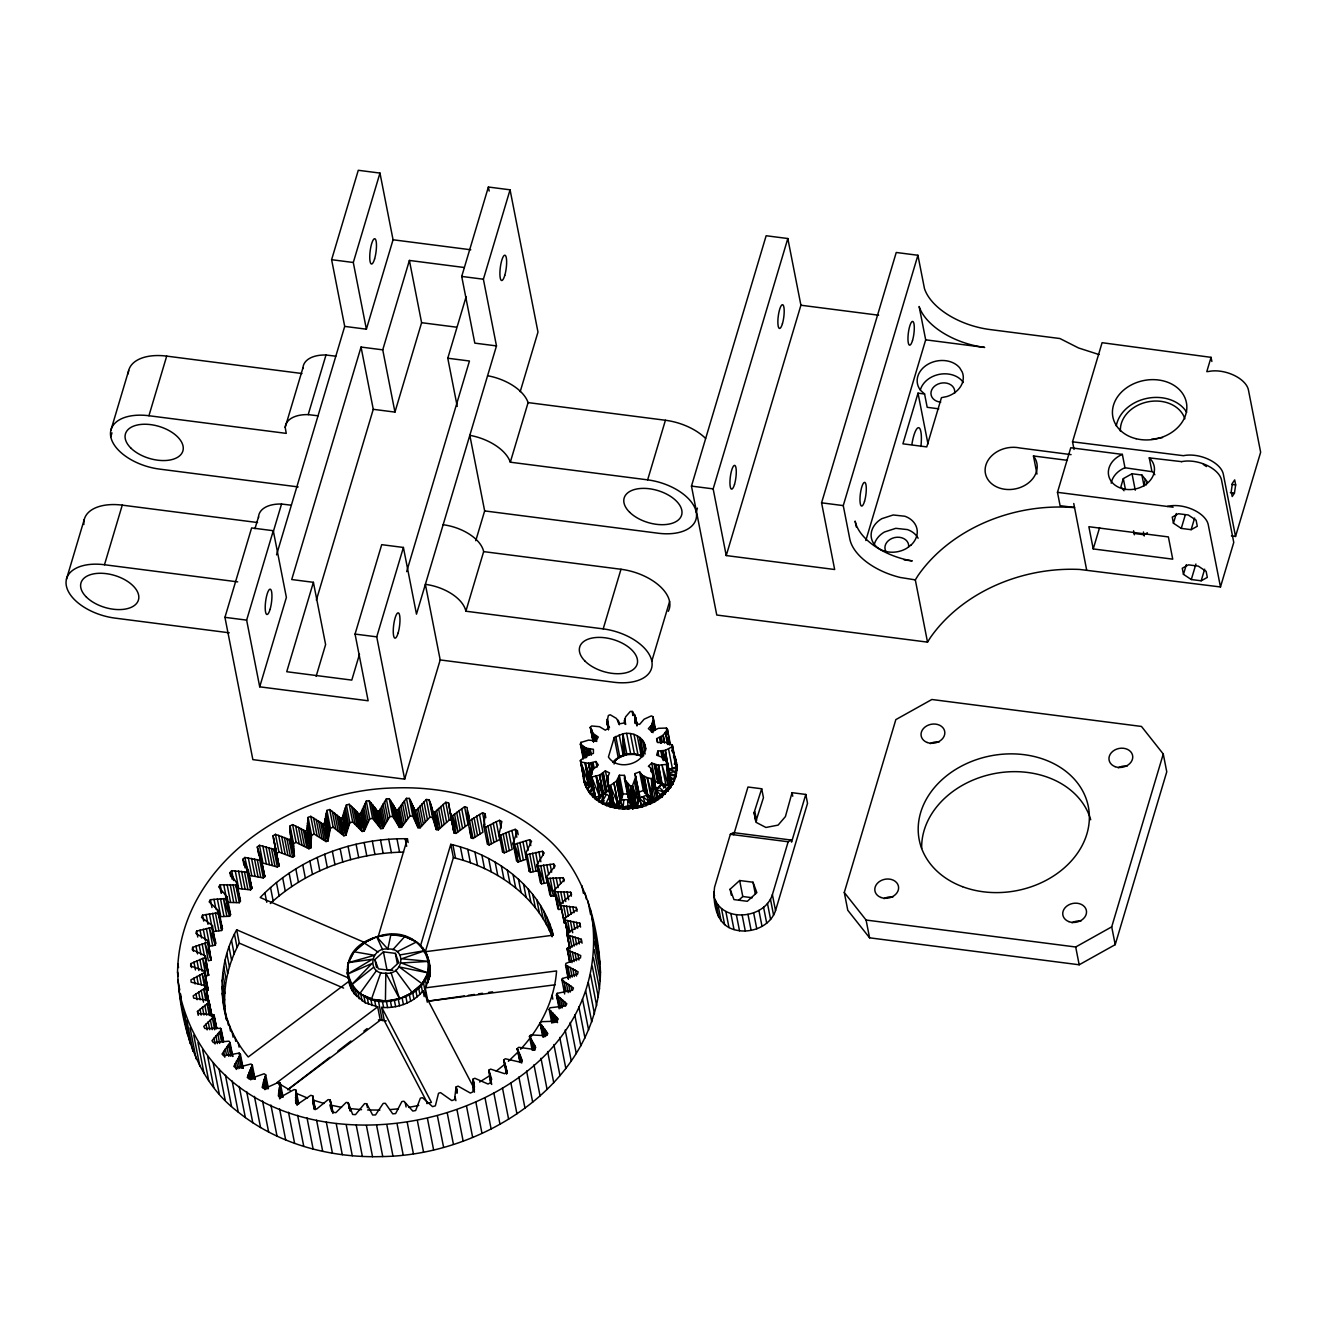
<?xml version="1.0" encoding="UTF-8"?>
<svg xmlns="http://www.w3.org/2000/svg" width="1327" height="1327" viewBox="0 0 1327 1327"><rect width="100%" height="100%" fill="white"/><g stroke="black" fill="none" stroke-linecap="round" stroke-linejoin="round"><path stroke-width="1.5" d="M277.807 861.522L276.563 853.543L278.935 852.05L292.62 857.292L294.395 856.23L293.549 843.673L296.087 842.363L308.909 848.782L310.783 847.853L307.234 827.932L308.096 817.432L310.75 816.337L314.217 834.086L326.06 841.583L328.018 840.804L324.568 823.122L326.923 810.415L329.693 809.536L333.177 827.268L343.859 835.794L345.916 835.197L342.432 817.498L346.397 804.942L349.217 804.295L352.7 822.043L362.171 831.482L364.261 831.05L360.778 813.351L366.269 801.093L369.138 800.662L372.622 818.411L380.766 828.678L382.873 828.43L379.389 810.731L386.356 798.887L389.259 798.705L392.742 816.437L399.444 827.434L401.55 827.351L398.067 809.652L406.444 798.34L409.313 798.406L412.797 816.138L418.005 827.733L420.112 827.832L416.628 810.084L426.315 799.484L429.135 799.783L431.109 805.008L436.284 829.591L438.341 829.856L434.841 812.174L445.756 802.288L448.509 802.835L450.599 815.209L452.557 815.74L464.566 806.733L467.204 807.513L467.668 820.152L469.576 820.75L482.547 812.771L485.052 813.766L483.891 826.489L487.374 844.221L489.182 844.984L499.715 839.477L496.248 821.745L499.499 820.335L501.838 821.529L499.068 834.202L502.551 851.951L504.243 852.863L512.189 849.38L508.705 831.647L515.241 829.325L517.397 830.735L518.177 834.683M608.396 729.585L607.036 721.971L608.33 715.502L610.221 714.772L616.441 718.438L619.377 723.829L624.387 722.966L625.548 716.895L630.358 711.388L632.382 711.438L635.517 717.177L634.887 723.265L639.614 724.393L644.109 719.201L651.341 715.9L653.017 716.729L654.908 730.149M274.888 846.045L279.002 865.867L273.876 849.33L259.478 845.299L262.945 863.031L277.36 867.062L279.002 865.867L273.08 835.811L275.452 834.318L289.153 839.56L294.395 856.23L290.099 831.515L290.082 825.925L292.603 824.614L305.409 831.001L310.783 847.853L311.58 835.181L308.096 817.432M385.427 1000.923L385.842 973.189C403.508 975.245 407.223 947.511 387.832 949.054C370.167 946.997 366.468 974.731 385.842 973.189L399.543 998.7C452.938 983.108 424.623 919.445 376.752 936.862C323.373 952.322 351.605 1016.051 399.543 998.7L390.984 972.376M177.553 971.978C179.709 862.135 293.897 789.515 395.313 787.906C446.486 786.198 499.499 799.833 539.79 832.361C583.017 865.005 598.278 920.722 600.484 972.492C598.328 1082.351 484.156 1154.954 382.74 1156.563C331.551 1158.272 278.537 1144.637 238.246 1112.109C194.787 1079.564 180.273 1023.598 177.553 971.978L178.316 975.876M226.834 1020.496C218.142 990.406 221.36 957.198 236.67 929.796L348.57 978.016L349.316 981.831M226.519 1019.799C221.476 993.757 226.751 966.338 239.291 943.132L236.67 929.796M178.647 988.399C222.637 1213.044 622.031 1140.706 591.991 916.857M259.478 845.299L257.289 846.974L261.336 858.934L259.81 860.228L244.831 857.458L242.841 859.299L248.431 870.744L247.071 872.154L231.678 870.678L229.936 872.652L237.002 883.483L235.808 884.976L220.182 884.794L218.673 886.9L227.083 896.952L226.071 898.528L210.429 899.689L209.168 901.879L218.972 911.102L218.159 912.744L202.533 915.182L201.555 917.455L212.502 925.715L211.889 927.407L196.595 931.123L195.898 933.428L207.941 940.661L207.543 942.369L192.647 947.329L192.249 949.668L205.254 955.788L205.071 957.513L190.756 963.634L190.657 965.973L204.491 970.916L204.524 972.625L190.939 979.857L191.138 982.179L205.702 985.878L205.901 987.57L193.195 995.847L193.676 998.103L208.77 1000.558L209.185 1002.2L197.474 1011.406L198.254 1013.596L213.713 1014.757L214.344 1016.333L203.777 1026.401L204.839 1028.491L220.498 1028.342L221.31 1029.852L211.988 1040.65L213.332 1042.624L229.007 1041.164L230.035 1042.591L222.057 1054.003L223.649 1055.844L239.208 1053.091L240.419 1054.401L233.851 1066.344L235.692 1068.019L250.952 1063.989L252.329 1065.199L247.27 1077.507L249.327 1079L264.123 1073.759L265.665 1074.82L262.149 1087.394L264.405 1088.687L278.604 1082.285L280.312 1083.164L278.355 1095.886L280.777 1096.981L294.179 1089.533L296.037 1090.213L295.689 1102.919L298.26 1103.799L310.767 1095.306L312.691 1095.87L313.985 1108.377L316.672 1109.04L328.167 1099.585L330.158 1100.033L333.044 1112.242L335.831 1112.673L346.131 1102.438L348.205 1102.654L352.65 1114.464L355.503 1114.647L364.56 1103.649L366.667 1103.699L372.638 1114.995L375.524 1114.945L383.204 1103.4L385.328 1103.268L392.742 1113.867L395.628 1113.569L401.865 1101.543L403.989 1101.244L412.78 1111.064L415.65 1110.533L420.377 1098.159L422.45 1097.678L432.536 1106.635L435.356 1105.855L438.524 1093.266L440.547 1092.619L451.81 1100.597L454.514 1099.619L456.106 1086.929L458.047 1086.116L470.372 1093.05L472.976 1091.856L472.943 1079.216L474.801 1078.254L488.054 1084.043L490.492 1082.65L488.867 1070.192L490.592 1069.098L504.642 1073.692L506.914 1072.116L503.679 1059.974L505.288 1058.747L519.968 1062.114L522.042 1060.356L517.215 1048.629L518.724 1047.318L533.885 1049.408L535.743 1047.501L529.456 1036.37L530.7 1034.894L546.21 1035.723L547.852 1033.683L540.072 1023.217L541.234 1021.69L556.859 1021.176L558.252 1019.036L549.146 1009.399L550.025 1007.757L565.684 1005.966L566.811 1003.743L556.461 995.001L557.174 993.326L572.617 990.241L573.446 987.952L561.951 980.189L562.399 978.48L577.577 974.151L578.108 971.828L565.584 965.127L565.866 963.419L580.48 957.878L580.728 955.54L567.309 949.983L567.375 948.274L581.342 941.589L581.292 939.267L567.11 934.905L566.977 933.213L580.131 925.45L579.783 923.161L564.937 920.075L564.572 918.417L576.847 909.658L576.217 907.436L560.973 905.611L560.359 904.019L571.555 894.365L570.627 892.225L555.051 891.711L554.271 890.185L564.29 879.718L563.096 877.694L547.404 878.507L546.425 877.047L555.134 865.901L553.674 863.993L538.032 866.116L536.904 864.74L544.186 853.045L542.478 851.287L527.084 854.638L525.708 853.443L531.563 841.268L529.622 839.692L514.561 844.32L513.068 843.226L517.397 830.735M622.263 805.307L614.55 808.093L614.119 805.904L605.858 803.764L598.46 799.899L589.686 791.954L584.709 783.826L583.449 778.485L586.053 787.293L590.034 793.712L595.524 799.269L602.375 803.764L610.287 806.998L623.458 809.238L641.737 807.181L654.427 802.006L661.791 797.046L672.623 784.373L676.986 766.011L673.452 752.708M583.664 779.397L586.053 787.293L586.152 786.364M587.43 784.489L584.361 782.067L580.413 760.454L586.186 755.561L593.401 753.404L593.401 749.307L586.169 748.163L580.397 744.082L580.878 742.457L588.574 740.118L595.923 740.831L598.278 737.066L592.837 733.267L590.299 727.296L591.643 725.969L599.505 726.698L605.311 730.165L609.458 727.544L607.302 723.978L608.446 729.668L607.036 721.971L608.313 727.959M609.06 786.928L610.785 797.079L609.309 796.548L605.858 803.764L606.207 805.539L610.287 804.444L611.78 805.489L610.287 806.998L611.001 795.454M584.411 781.205L583.93 779.712M610.536 805.307L623.126 807.48L635.733 806.65L634.422 806.584L629.064 799.6L624.403 775.383L619.394 775.233L616.474 781.039L610.271 785.567L608.363 785.12L607.086 778.833L609.491 772.911L605.344 770.871L599.539 775.15L591.676 776.992L590.333 775.864L592.854 769.527L598.311 764.966L595.956 761.532L588.591 763.29L580.878 762.03L580.413 760.454L584.361 782.067M479.462 814.446L482.945 832.178L473.059 838.498L471.151 837.884L469.741 827.783M655.239 729.668L653 720.395L651.54 725.205L648.356 728.623L651.69 731.442L658.457 728.324L666.469 728.042L667.431 729.419L663.152 735.191L656.633 738.675L657.844 742.556L665.341 742.241L672.291 744.994L672.291 746.637L665.341 750.352L657.844 751.099L656.633 755.146L663.152 757.684L667.448 762.859L666.502 764.385L670.483 787.807L672.706 781.719M208.604 975.245L205.254 955.788L208.604 975.245L206.017 976.158L202.533 958.409L208.604 975.245L205.071 957.513M352.932 953.333L348.387 962.639L347.475 973.968L347.624 965.874L348.271 969.208M429.202 979.525L427.891 972.857L428.837 961.611L429.965 976.29L425.254 987.869L427.858 1001.205L555.084 984.8M310.75 816.337L322.577 823.851L328.018 840.804L330.406 828.164L326.923 810.415M669.156 779.297L672.623 784.373L675.675 777.158L677.002 769.726L675.244 757.004M669.488 786.861L668.045 784.672L666.502 764.385L658.491 765.215L651.723 763.058L648.372 766.342C657.827 769.677 649.301 800.845 661.244 784.406L667.597 789.316L667.945 791.091L670.135 786.032L661.244 784.406L655.92 789.515L658.242 799.65L658.773 797.228L668.227 788.487M673.817 768.632L676.306 767.089L672.291 746.637L676.654 767.951L668.509 769.56L665.341 750.352L668.509 769.56L676.206 771.684L675.675 777.158M429.965 976.29C431.424 963.684 427.244 949.85 416.661 942.12L424.905 950.696L401.633 958.791L428.803 961.378L401.301 962.987L427.891 972.857L422.285 983.589L426.747 976.042L428.057 982.71M584.129 781.172L583.283 768.316M593.302 795.57L595.325 797.063L595.524 799.269L598.46 799.899L602.989 794.044L596.171 776.212L599.306 795.984L598.809 801.674L602.027 801.989L602.989 794.044L599.539 775.15L603.636 793.612L602.375 803.764L602.989 802.437M673.552 756.058L673.9 753.537M614.102 761.283C620.389 753.769 632.199 751.58 640.958 755.843L635.218 754.35L626.958 754.632L622.877 733.831L614.252 737.447L608.429 757.004C617.868 771.916 647.078 763.805 644.922 745.376L645.602 749.241C645.635 737.795 633.062 731.343 622.877 733.831L624.917 755.096L617.47 758.497L613.107 762.361M604.349 800.795L602.027 801.989L603.221 793.928L599.539 775.15M656.102 789.963L658.806 786.994L664.694 792.401L665.043 794.16L665.424 791.622L670.417 785.136L667.448 762.859L671.744 783.461L670.517 784.838L662.505 785.667M1234.425 493.213L1235.669 484.886L1234.691 479.893L1232.451 483.194L1231.224 491.504L1232.202 496.514L1234.425 493.213L1230.328 492.682M624.635 779.48L630.408 786.131L632.647 808.939L650.595 801.558L651.175 798.091L648.14 796.847M630.01 807.347L634.422 806.584L632.432 785.783L635.882 776.361M639.548 795.022L637.225 808.243L643.844 803.581L643.595 804.709M805.788 794.442L807.529 803.333L775.532 910.637C769.975 926.992 749.805 934.324 734.013 929.58C716.232 924.72 712.616 902.891 714.573 887.182L730.331 834.318L733.333 832.61L791.157 840.041L791.572 842.131L805.788 794.442L792.053 792.683L785.418 816.586L778.103 825.112L765.911 827.467L755.975 822.276L754.118 812.555L761.698 788.769L747.964 787.011L733.748 834.7M619.726 807.181L618.946 808.84L619.875 800.164L616.474 781.039L620.19 799.766L623.458 809.238L630.192 805.19M661.791 797.046L664.694 792.401L656.069 789.399L661.791 797.046L662.256 794.558L669.073 786.729M211.076 960.118L207.941 940.661L211.076 960.118L208.389 960.814L204.905 943.066L211.076 960.118L207.543 942.369M594.96 793.264L593.716 796.167M590.316 792.667L590.034 793.712L588.06 789.615M390.868 934.639L387.832 949.054L376.752 936.862L382.69 949.867M618.598 807.081L613.986 783.212L618.598 807.081L623.06 793.911L619.394 775.233M329.693 809.536L340.392 818.062L345.916 835.197L349.864 822.69L346.397 804.942M638.337 801.906L632.432 785.783L630.408 786.131L634.422 806.584L636.446 806.235L638.337 801.906L634.505 782.383M673.569 757.186L674.232 754.399M668.261 787.442L654.427 802.006L655.04 799.65L658.773 797.228M616.756 804.477L614.268 806.103L610.271 785.567L617.486 803.001L614.268 806.103L612.377 805.572L607.318 781.636L611.283 801.641L609.939 805.224L609.309 796.548C603.768 789.3 598.676 799.75 592.605 796.615L593.633 791.539M672.623 784.373L674.016 779.032L670.334 777.39M520.615 1049.259C540.437 1027.861 554.454 1000.276 556.577 970.933L425.254 987.869M614.053 764.02L616.126 759.127M676.239 763.008L674.249 755.295M1143.791 485.367L1145.4 479.445M639.465 794.641L634.936 773.608L639.647 771.833L642.218 775.2L647.161 777.639L654.078 800.231L650.379 804.046C655.173 797.212 665.772 792.567 670.467 785.368M609.939 805.224L610.768 797.61M66.466 579.136L84.248 519.52M110.921 430.114L128.686 370.515M298.177 486.926L159.389 469.078A44.969 25.08 16.6 0 1 110.788 436.832L111.982 432.851M229.239 632.797L114.951 618.1A44.969 25.08 16.6 0 1 66.35 585.854A44.969 25.08 16.6 0 1 104.485 564.738L122.266 505.139L257.538 522.539M110.788 436.832A44.969 25.08 16.6 0 1 148.923 415.733L166.704 356.117L301.975 373.517M669.588 601.529L651.806 661.128A44.969 25.08 16.6 0 0 603.204 628.882L465.877 611.216A37.654 21 16.6 0 0 425.37 584.344L440.199 659.934L404.652 779.148L252.86 759.625L224.943 617.337L251.616 527.93L273.296 530.717L286.383 597.415L259.71 686.822L368.143 700.772L355.055 634.074L381.712 544.667L403.408 547.454L416.479 614.152L496.48 345.916L483.393 279.217L510.066 189.811L488.386 187.024L461.713 276.431L474.801 343.129L496.48 345.916M331.617 259.694L358.273 170.287L379.97 173.074L393.057 239.772L366.385 329.179L344.705 326.392L331.617 259.694L353.297 262.497L366.385 329.179M254.966 528.693L258.533 516.767A33.125 18.478 16.6 0 1 281.556 504.028L291.359 505.222M148.923 415.733L286.25 433.382L285.189 427.36L302.971 367.745A33.125 18.478 16.6 0 1 325.994 355.006L335.814 356.2M259.71 686.822L246.64 620.124L273.296 530.717M353.297 262.497L379.97 173.074M272.665 533.836L281.556 504.028M285.189 427.36A33.125 18.478 16.6 0 1 308.212 414.621L325.994 355.006M276.547 554.885L344.705 326.392M361.044 347.06L373.269 409.313L394.948 412.1L382.74 349.847L361.044 347.06L291.724 579.534L313.404 582.321L325.613 644.574L316.125 676.355M313.404 582.321L286.732 671.727L351.788 680.104L359.484 654.261M382.74 349.847L409.396 260.44L464.284 267.507M316.373 600.053L373.269 409.313M394.948 412.1L421.604 322.693L409.396 260.44M457.234 406.41L447.78 358.224L466.159 296.618M404.652 779.148L376.735 636.86L403.408 547.454M406.659 571.622L469.459 361.01L447.78 358.224M475.763 540.719L484.654 510.912L469.824 435.322A41.419 23.106 16.6 0 1 510.314 462.194L647.642 479.86A44.969 25.08 16.6 0 1 696.244 512.122L697.438 508.141M520.201 391.697L537.982 332.082L510.066 189.811M465.877 611.216L483.658 551.617A37.654 21 16.6 0 0 443.152 524.729M510.314 462.194L528.096 402.595A41.419 23.106 16.6 0 0 487.59 375.723M377.697 938.305L407.406 838.747C353.281 837.868 298.011 858.171 260.208 897.5L364.494 942.435M420.493 945.836L450.765 844.32C496.879 855.069 541.001 887.78 553.342 935.187L424.076 951.874M425.436 951.376L453.386 857.657L450.765 844.32M603.204 628.882L620.986 569.266L483.658 551.617M647.642 479.86L665.424 420.261A44.969 25.08 16.6 0 1 705.599 438.424M1181.627 461.647A26.225 14.63 16.6 0 1 1221.553 480.158L1233.762 542.411L1220.475 586.965L1079.647 569.449A149.885 119.38 -11.1 0 0 930.426 637.524L927.523 642.135L716.762 615.031L691.467 486.097L766.143 235.742L787.823 238.528L800.911 305.227L726.234 555.565L834.666 569.515L821.579 502.817L896.239 252.478L917.919 255.265L924.471 288.606A61.357 34.22 16.6 0 0 989.975 329.544L1059.925 338.534L1078.552 347.973L1099.038 354.558M726.234 555.565L713.163 488.883L787.823 238.528M676.471 764.85L672.291 744.994L672.325 750.9M1154.838 474.734A23.239 18.512 -11.1 0 0 1152.499 471.765L1124.981 467.751L1122.36 454.398L1070.756 447.763L1057.47 492.334L1060.091 505.67L1074.538 507.528L1067.439 507.213A149.885 119.38 -11.1 0 0 918.201 575.271L915.315 579.882L900.287 577.477A56.414 31.466 16.6 0 1 849.794 538.961L843.259 505.604L917.919 255.265M754.118 812.555L755.859 821.446L763.44 797.676L761.698 788.769M865.818 540.52L925.682 339.828L919.13 306.487A61.357 34.22 16.6 0 0 984.651 347.425L925.682 339.828M924.587 393.97L918.019 393.157L902.907 443.832L926.76 446.9L941.44 397.669L947.096 396.491A23.239 18.512 -11.1 0 0 962.257 372.091L959.736 367.861A23.239 18.512 -11.1 0 0 927.905 364.295A23.239 18.512 -11.1 0 0 920.722 390.503L924.587 393.97L927.191 407.306L938.77 408.832M714.042 896.604C721.374 923.277 764.767 919.312 772.397 894.63L788.155 841.766L791.157 840.041M844.287 892.474L895.841 719.616L931.869 699.495L1141.469 726.45L1163.265 754.001L1166.765 771.8L1115.211 944.658L1079.183 964.779L869.583 937.824L847.771 910.256L844.287 892.474L866.083 920.042L869.583 937.824M1074.041 449.438L1072.531 441.808L1102.09 342.698L1211.053 357.345L1211.866 361.458M1093.232 548.93L1088.87 526.703L1168.39 536.921L1172.736 559.165L1093.232 548.93L1099.585 527.632M1146.196 484.952L1147.175 481.684L1141.9 475.033L1132.031 473.756L1123.322 478.616L1120.884 486.76L1124.052 490.758M1211.053 357.345L1206.79 371.643L1208.515 371.494A26.225 14.63 16.6 0 1 1248.442 390.005L1260.65 452.258L1235.537 536.456L1231.439 535.926M1173.433 523.203L1172.255 517.132L1178.393 513.731L1188.279 514.992L1196.108 520.201L1197.286 526.272L1191.148 529.672L1181.262 528.395L1173.433 523.203L1176.336 513.516M1181.262 528.395L1185.31 514.843M1191.148 529.672L1194.615 518.044M1183.468 574.342L1182.274 568.255L1188.428 564.854L1198.298 566.131L1206.127 571.323L1207.321 577.394L1201.184 580.795L1191.298 579.534L1183.468 574.342L1186.355 564.655M1191.298 579.534L1195.926 564.025M1201.184 580.795L1204.651 569.183M1115.211 944.658L1111.711 926.86L1163.265 754.001M502.551 851.951L503.265 849.761M646.863 803.581L646.149 805.788L642.898 796.764L639.299 797.909L635.583 779.612L641.737 807.181M668.858 787.674L669.77 785.949L655.389 781.736L651.723 763.058M212.502 925.715L215.422 945.156L209.832 946.217L206.349 928.469M676.637 767.023L676.388 762.411M380.832 972.542L371.477 999.115M670.483 787.807L672.275 782.598L670.533 781.653L667.448 762.859L671.462 783.312M592.605 796.615L592.987 795.503M637.225 808.243L638.005 806.202M366.269 801.093L369.752 818.825L364.261 831.05L358.688 813.75L349.217 804.295M595.524 799.269L596.005 798.108M676.986 766.011L676.206 771.684L667.746 772.679L675.327 775.399L670.135 775.615M622.927 755.743L622.877 733.831M632.647 808.939L633.891 806.733M614.318 805.887L620.19 799.766L627.671 799.7L632.299 807.164L628.053 809.271L628.849 807.413M667.945 791.091L670.135 786.032M598.809 801.674L599.356 800.413M212.867 931.571L221.642 930.492L222.389 928.834L218.972 911.102M623.458 809.238L624.271 807.48M614.55 808.093L615.297 806.517M606.207 805.539L606.887 804.129M587.43 785.086L585.721 785.534L588.043 782.482L585.141 762.992L590.731 782.267L587.513 788.835L587.861 790.593M591.477 791.456L589.686 791.954L593.02 785.584M665.043 794.16L667.597 789.316M287.926 1089.666L380.302 1020.198L377.681 1006.861L365.207 1002.748L354.425 993.989L353.115 987.305L359.634 993.459L351.423 984.933L372.041 963.452L347.492 974.184L372.389 959.255L348.387 962.639L354.027 951.99M386.356 798.887L389.839 816.619L382.873 828.43L377.283 810.946L369.138 800.662M426.747 976.042L423.346 982.162L427.277 1002.2M602.027 801.989L606.091 795.055M539.094 870.23L530.568 872.386L529.174 871.192L530.418 869.119M227.083 896.952L230.566 914.701L229.604 916.293L220.829 916.642L217.346 898.893M614.401 760.968L621.451 755.826M671.197 784.323L672.275 782.598L670.998 782.449M591.096 774.487L588.591 763.29L591.776 782.134L587.513 788.835L592.273 785.202M676.322 770.738L677.002 769.726M412.797 816.138L409.927 816.088L401.55 827.351L395.96 809.652L389.259 798.705M659.668 796.582L661.045 794.624M359.833 993.591L376.536 970.518M670.517 784.838L661.244 784.406L662.19 783.992L658.491 765.215L661.659 783.842L658.806 786.994M657.678 797.925L655.389 799.103L651.175 798.091L648.24 800.281M227.232 902.393L239.291 902.708L240.436 901.199L237.002 883.483M592.771 781.951L587.513 788.835L592.29 782.067L584.892 782.482L580.878 762.03L588.043 782.482M427.36 1102.919L384.316 1020.712L381.712 1007.375C396.989 1008.702 413.228 1002.88 423.064 990.871L472.777 1085.834M436.284 829.591L432.619 817.532L429.799 817.233L420.112 827.832L413.842 807.894L409.313 798.406M595.193 797.51L591.676 776.992L599.306 795.984M392.858 949.701L404.818 936.464M651.175 798.091L645.801 804.013L639.282 798.19L635.583 779.612M613.174 762.527L615.612 759.873M235.227 870.811L238.711 888.559L250.538 889.886L251.865 888.46L248.431 870.744M603.636 793.612L608.993 789.548M594.264 792.766L592.257 794.84L593.053 794.292L594.347 796.316L590.333 775.864L595.458 797.179L597.648 799.302M660.564 795.918L663.716 792.667M366.949 940.943L354.326 951.608L360.513 945.288M518.028 1052.012L508.374 1061.301M410.64 1001.205L409.33 994.537L421.969 983.971L415.766 990.207L417.076 996.876M675.543 774.47L676.554 773.459M663.45 788.089L666.021 785.567M653.149 783.925L655.389 781.736M453.253 825.975L451.993 820.567L449.239 820.036L438.341 829.856L432.386 809.686L435.87 827.434M270.326 903.521C306.238 870.429 355.122 852.83 403.673 852.116M354.326 951.608L363.615 942.999L376.486 936.962M399.809 998.617L412.664 992.496L421.969 983.971M374.911 959.587L383.42 951.841L395.346 953.367L398.764 962.656L390.271 970.402L378.344 968.876L374.911 959.587L376.47 967.466M730.132 889.19L739.653 880.514L753.006 882.223L756.838 892.623L747.317 901.298L733.964 899.59L730.132 889.19L731.31 895.194M738.708 900.237L742.788 896.521L752.326 897.749M660.431 794.74L664.197 791.373M248.315 875.19L263.293 877.96L264.77 876.649L261.336 858.934M589.686 791.954L594.197 787.939M652.071 801.243L654.078 800.231L654.427 802.006M653.083 800.745L655.04 799.65M505.405 1063.806L496.248 1071.105M464.566 806.733L468.049 824.482L456.057 833.422L454.066 832.991L450.599 815.209L456.057 833.422L452.557 815.74L457.981 831.764L454.498 814.032M351.423 984.933L373.484 967.366M287.777 1089.633L329.876 1057.254M337.97 1051.017L350.909 1041.048M363.863 1031.096L367.098 1028.591M377.681 1006.861L277.061 1082.517L290.265 1090.313M275.552 848.152L273.876 849.33L277.36 867.062M590.731 782.267L585.721 785.534L588.972 782.499L585.141 762.992L591.776 782.134M489.779 1075.666L479.628 1082.003M621.019 756.523L626.958 754.632L625 754.549M483.891 826.489L485.699 827.252L496.248 821.745M290.945 838.531L289.153 839.56L292.62 857.292M1147.374 532.774L1143.891 534.715L1134.004 533.437M866.083 920.042L1075.699 946.997L1111.711 926.86M650.379 804.046L646.481 795.304L650.993 797.145L647.161 777.639L651.391 778.65L655.389 799.103L647.427 794.807L639.282 798.19L641.389 805.423M374.181 937.642L364.079 942.867L378.046 952.04M648.986 802.702L647.924 803.134L651.043 801.757M397.155 951.724L416.462 941.971M650.595 801.558L654.062 799.899M499.068 834.202L500.76 835.131L508.705 831.647M307.333 830.155L305.409 831.001L308.909 848.782L303.336 829.757L306.802 847.489M311.58 835.181L314.217 834.086M626.444 806.103L623.126 807.48L623.823 799.683L620.439 799.385L617.967 779.281L621.617 797.958M1122.36 454.398L1121.464 454.779A23.239 18.512 -11.1 0 0 1111.296 481.419A23.239 18.512 -11.1 0 0 1144.007 485.616A23.239 18.512 -11.1 0 0 1149.879 458.429L1149.265 457.865L1151.869 471.201M1124.981 467.751L1124.069 468.116A23.239 18.512 -11.1 0 0 1111.197 483.177M676.306 767.089L668.509 769.56M638.602 792.285L643.313 790.494L647.427 794.807L644.126 776.395L647.825 795.172L646.481 795.304L654.078 800.231M324.568 823.122L322.577 823.851L326.06 841.583M522.888 841.451L526.371 859.199L518.094 862.036L516.551 860.958L513.068 843.226L518.094 862.036L514.561 844.32L520.615 861.09L517.132 843.342M1151.372 439.37L1162.518 437.578M330.406 828.164L333.177 827.268M634.588 806.816L636.661 806.352L634.422 806.584M605.858 803.764L609.508 802.653M348.387 962.639L374.479 955.291L354.176 951.774M631.154 807.264L632.747 806.816M342.432 817.498L340.392 818.062L343.859 835.794M1181.627 461.647L1149.265 457.865M1167.378 506.466L1168.341 506.201A26.225 14.63 16.6 0 1 1208.25 524.712L1220.475 586.965M426.83 1103.583L431.424 1102.372L381.712 1007.375M626.659 733.4L630.64 753.703L639.116 755.196M349.864 822.69L352.7 822.043M651.574 769.328L657.28 798.008M418.768 1105.457L408.616 1107.381M378.029 936.431L385.958 934.888M400.207 954.876L424.723 950.663M376.968 936.812L389.972 934.59M399.327 998.767L386.306 1000.89L387.617 1007.575M369.752 818.825L372.622 818.411M427.858 1001.205L464.284 995.93M468.331 995.35L474.402 994.47M478.45 993.873L482.497 993.293M488.568 992.414L492.616 991.833M390.171 1109.588L398.382 1108.825M556.527 895.675L550.937 896.206L549.892 894.796L546.425 877.047L550.937 896.206L547.404 878.507L553.624 895.924L550.141 878.175M632 803.897L627.422 783.577L631.254 803.084L627.671 799.7L629.28 800.081L625.581 781.288L629.064 799.6L627.671 799.7L628.053 809.271M389.839 816.619L392.742 816.437M379.887 1110.069L367.629 1109.986M623.06 793.911L628.069 794.06L629.064 799.6M668.791 778.866L674.016 779.032L674.365 780.807L674.348 778.12M416.628 810.084L414.538 809.951L418.005 827.733L413.842 807.894L417.308 825.643M378.444 1019.882L386.24 1020.878M361.525 1109.671L349.449 1108.526L348.205 1102.654L349.416 1108.609M401.766 935.618L391.1 934.639L404.453 936.364L416.296 941.871M308.212 414.621L318.032 415.799M674.232 763.937L676.637 764.236L675.227 764.617L672.291 744.994M393.057 239.772L470.786 249.775M800.911 305.227L878.64 315.212M461.713 276.431L483.393 279.217M421.604 322.693L456.173 327.139M1072.531 441.808L1183.419 455.692A26.225 14.63 16.6 0 1 1223.328 474.203L1235.537 536.456M1071.088 454.63L1019.833 447.979A26.225 20.9 -11.1 0 0 985.132 469.31A26.225 20.9 -11.1 0 0 1017.593 488.353A26.225 20.9 -11.1 0 0 1033.451 455.974L1067.389 460.336M1231.655 484.372L1235.669 484.886M528.096 402.595L665.424 420.261M1057.47 492.334L1173.118 507.196M691.467 486.097L713.163 488.883M821.579 502.817L843.259 505.604M904.135 559.878L912.23 560.923L905.611 559.596A56.414 31.466 16.6 0 1 855.135 521.08L856.28 526.952M484.654 510.912L658.109 533.222A44.969 25.08 16.6 0 0 696.244 512.122M104.485 564.738L237.715 581.873M224.943 617.337L246.64 620.124M355.055 634.074L376.735 636.86M440.199 659.934L613.671 682.227A44.969 25.08 16.6 0 0 651.806 661.128M730.331 834.318L788.155 841.766M392.858 970.336L386.903 969.573L383.42 951.841M432.818 811.809L434.841 812.174L440.066 828.065L436.583 810.333M341.52 1107.348L329.859 1104.927L331.468 1110.467M674.73 767.57L676.654 767.951M427.891 972.857L399.211 966.952L422.119 983.771M584.892 782.482L589.155 783.444M453.386 857.657C495.568 867.792 535.926 895.31 552.132 936.779L549.494 923.41M324.136 1103.483L312.973 1100.033M412.382 939.416L404.602 936.48L415.5 941.241M307.549 1098.059L296.999 1093.647M239.291 943.132L343.593 988.084M359.999 993.724L371.842 999.214L385.195 1000.94L374.513 999.878L375.823 1006.546M639.581 755.212L642.616 756.805L640.078 737.547L641.24 755.975L637.259 735.689M636.446 806.235L632.432 785.783L636.496 805.97M613.14 806.053L605.344 770.871M1203.34 464.483L1206.475 466.557M642.898 796.764L650.031 802.271M595.458 797.179L591.676 776.992M220.564 927.374L222.389 928.834L218.159 912.744L221.642 930.492M395.628 970.203L412.199 992.629L402.098 997.838L403.408 1004.506M223.898 1006.413C227.498 1024.991 236.057 1042.541 248.265 1056.972L348.868 981.333L350.958 988.383L354.425 993.989M247.253 868.837L251.865 888.46L244.831 857.458M963.17 382.574L962.357 381.197A23.239 18.512 -11.1 0 0 938.919 374.43A23.239 18.512 -11.1 0 0 920.341 389.989M673.005 751.878L672.109 750.236L672.441 751.994M264.77 876.649L260.407 856.91L264.77 876.649L259.81 860.228L263.293 877.96M582.968 772.049L583.299 772.878L582.951 771.12M427.941 960.449L429.915 966.587M347.674 975.561L352.518 991.269M585.041 783.793L584.378 781.769M675.592 758.762L675.941 759.674M634.936 773.608L639.597 796.25M347.525 974.4L351.207 984.584M428.77 961.179L425.071 950.895L425.735 954.229M569.764 961.893L567.375 948.274L568.702 951.99M567.624 935.054L568.918 938.736M211.457 1016.316L207.029 1003.676L209.351 1015.503M216.036 1028.69L212.37 1017.975L214.692 1029.802M569.233 932.748L564.937 920.075L568.487 937.807L564.572 918.417L568.487 937.807M210.363 1012.899L211.574 1016.499M223.085 1042.242L219.552 1031.61L221.476 1041.479M231.877 1055.015L228.493 1044.482L230.815 1056.309M457.301 1090.678L456.106 1086.929L457.268 1092.851M474.121 1082.932L472.943 1079.216L474.485 1087.095M668.957 744.58L665.291 732.803L667.597 744.513M491.736 1079.415L488.867 1070.192L491.703 1084.441M543.622 865.071L547.106 882.803L541.549 883.815L540.338 882.505L536.904 864.74L539.359 872.635M668.045 784.672L662.007 765.115L665.839 784.622M242.741 1068.185L239.109 1056.408L241.414 1068.235M506.499 1069.131L503.679 1059.974L506.4 1073.775M519.968 1062.446L517.215 1048.629L519.421 1055.91M279.002 865.867L273.412 838.664M661.659 783.842L656.019 764.949L659.685 783.61M251.865 888.46L247.071 872.154L250.538 889.886M254.718 1078.984L251.267 1067.273L253.59 1079.1M586.6 757.584L583.416 746.587L585.207 757.999M594.015 932.068L598.095 947.976M542.809 1037.034L540.072 1023.217L543.639 1035.823M584.212 757.783L580.397 744.082L583.316 758.961M278.604 1082.285L279.632 1086.017M280.677 1089.732L282.751 1097.18M230.566 914.701L226.071 898.528L229.604 916.293L223.384 898.561L226.867 916.31M268.104 1088.638L264.869 1076.96L267.191 1088.787M217.081 909.625L218.673 915.398M219.735 919.229L222.389 928.834M583.084 775.748L583.316 776.594M266.146 1081.273L267.672 1086.896M647.427 794.807L642.218 775.2L645.884 793.878M651.54 725.205L653.017 732.67M252.91 1071.553L254.884 1079.116M559.214 1005.7L556.461 995.001L559.165 1008.785M540.072 1023.217L543.589 1036.835M215.986 943.464L211.889 927.407L215.422 945.156L209.218 927.872L212.702 945.62M237.019 887.531L240.436 901.199L235.808 884.976L239.291 902.708M242.99 1068.301L239.208 1053.091L239.971 1057.038M536.904 864.74L541.549 883.815L538.032 866.116L544.219 883.301L540.736 865.552M585.804 756.506L583.416 746.587L585.323 756.34M657.081 798.058L653.066 777.605L651.391 778.65L652.536 797.776M230.384 1046.903L232.656 1056.474M655.223 729.883L653 720.395L654.941 729.75M517.215 1048.629L520.4 1062.429M223.533 1041.795L220.498 1028.342L223.152 1042.143M587.397 755.594L586.169 748.163L587.811 755.693M593.219 741.312L590.299 727.296L592.854 740.317M594.297 741.362L592.837 733.267L594.413 740.864M607.086 778.833L610.785 797.079M593.484 741.893L591.411 730.762L593.434 740.682M230.035 1042.591L232.789 1056.358M204.524 972.625L208.057 990.357L202.086 973.736L204.789 987.537M209.185 1002.2L211.922 1015.984L208.77 1000.558L211.806 1016.333M205.901 987.57L209.434 1005.302L203.595 988.864L205.917 1000.691M635.898 719.168L637.01 724.857M633.128 715.137L632.382 711.438L632.78 715.518M332.496 1111.827L330.158 1100.033L332.413 1111.96L330.44 1102.173M315.428 1109.637L312.691 1095.87L314.798 1107.829M265.665 1074.82L268.402 1088.588M252.329 1065.199L255.083 1078.967M240.419 1054.401L243.156 1068.185M221.31 1029.852L223.666 1041.662M214.344 1016.333L216.699 1028.16L213.713 1014.757L216.384 1028.558M1141.9 475.033L1144.056 485.997M1132.031 473.756L1135.248 490.21M1143.443 531.961L1144.239 536.008M1123.322 478.616L1125.462 489.58M1133.54 530.767L1134.336 534.798M1073.759 503.514L1086.664 570.063M1033.451 455.974L1036.984 474.038M1075.699 946.997L1079.183 964.779M918.019 393.157L927.971 443.882M915.315 579.882L927.523 642.135M792.053 792.683L792.75 796.233M772.397 894.63L775.532 910.637M754.864 811.693L756.606 820.584M770.456 899.208L773.591 915.215M767.47 903.471L770.605 919.478M763.572 907.237L766.707 923.244M758.895 910.388L762.03 926.395M753.006 882.223L755.362 894.232M753.636 912.794L756.772 928.8M747.98 914.353L751.115 930.36M739.653 880.514L742.788 896.521M742.141 915.016L745.293 931.023M736.369 914.751L739.504 930.758M730.862 913.573L734.013 929.58M725.852 911.516L728.987 927.523M721.506 908.663L724.642 924.67M718.007 905.13L721.142 921.137M713.744 891.91L714.523 895.907M715.303 899.922L718.637 917.073M670.351 744.298L667.431 729.419L669.886 744.729M667.564 733.615L666.469 728.042L667.199 734.047M668.294 737.331L669.753 744.779M668.559 748.959L672.391 768.466L668.543 769.162L662.919 751.065L664.744 760.404M661.294 736.717L662.389 742.324M660.05 737.48L661.145 743.07M659.585 737.679L660.68 743.269M661.427 751.298L663.251 760.62M660.912 751.298L662.389 758.762M653.017 716.729L655.571 729.684M656.633 738.675L657.363 742.407M653.863 730.746L652.386 723.232L653.829 730.779M657.844 751.099L658.574 754.831M650.811 726.317L651.905 731.923M650.512 726.665L651.607 732.272M654.626 764.584L658.292 783.262M654.211 764.418L657.86 783.079M656.848 793.446L652.42 771.186L655.92 789.515M650.844 768.316L651.574 772.049M650.529 768.018L651.258 771.75M643.977 742.473L645.569 750.584M642.351 739.819L645.138 754.035M640.078 737.547L643.661 755.809M635.865 720.379L636.96 725.985M635.334 722.22L634.472 714.54L635.998 722.336M633.991 734.345L637.972 754.632M641.223 774.338L644.889 793.015M640.974 774.006L644.64 792.683M639.647 771.833L643.313 790.494M630.408 733.582L634.389 753.885M624.602 718.852L625.714 724.459M624.237 720.461L624.984 724.194M618.598 721.025L619.327 724.758M617.918 719.98L618.647 723.713M619.195 734.859L623.176 755.146M624.403 775.383L625.498 780.989M624.271 777.904L628.285 798.141M615.761 736.402L619.742 756.705M614.252 737.447L618.216 757.634M608.429 724.973L607.285 719.118L608.579 726.682M618.78 777.755L622.446 796.432M618.631 778.153L622.297 796.814M607.036 721.971L608.512 729.485M607.716 775.582L608.446 779.314M608.429 782.383L607.335 776.776L608.363 782.864M609.159 786.115L609.889 789.847M488.386 187.024L489.182 191.055M603.354 772.977L607.02 791.655M595.641 735.904L596.735 741.511M603.022 773.276L606.688 791.954M595.242 735.689L596.337 741.295M594.231 734.859L595.325 740.466M601.778 774.089L605.444 792.766M592.837 733.267L594.314 740.781M591.411 730.762L593.318 740.516M595.956 761.532L597.05 767.122M593.086 762.71L594.197 768.316M590.299 749.34L591.394 754.947M589.818 749.307L590.913 754.897M592.605 762.859L593.716 768.466M589.487 754.599L588.392 748.992L589.022 754.997M592.572 770.622L591.112 763.158L592.107 774.437M586.169 748.163L587.645 755.677M588.591 763.29L591.178 776.444M583.067 753.62L580.878 742.457L583.134 756.506M590.2 908.846L599.389 956.07M587.911 900.95L590.581 914.568M594.081 933.13L600.186 964.248M585.141 893.187L586.285 899.026M594.38 941.374L600.484 972.492M581.889 885.59L583.416 893.37M594.164 949.634L600.268 980.769M593.468 957.928L599.572 989.046M592.257 966.222L598.361 997.34M590.548 974.482L596.652 1005.601M579.783 923.161L580.562 927.109M576.217 907.436L576.996 911.367M581.292 939.267L582.072 943.198M570.627 892.225L571.406 896.156M576.499 922.265L577.66 928.187M588.342 982.693L594.446 1013.828M572.8 906.822L573.961 912.744M578.157 938.089L579.318 944.011M573.364 921.535L574.906 929.414M567.127 891.91L568.669 899.789M569.548 906.358L571.108 914.237M575.172 937.078L576.714 944.957M585.655 990.854L591.776 1021.989M563.096 877.694L563.875 881.626M577.792 954.096L578.954 960.018M570.394 920.921L572.717 932.748M563.809 891.711L565.75 901.564M566.496 906.009L568.437 915.862M572.319 936.215L574.259 946.068M574.973 952.836L576.515 960.715M559.53 877.678L560.691 883.583M567.608 920.44L569.93 932.267M582.487 998.932L588.607 1030.051M563.643 905.76L565.965 917.587M569.631 935.502L571.954 947.329M560.707 891.628L563.03 903.455M572.285 951.724L574.209 961.577M575.404 970.137L576.565 976.042M553.674 863.993L554.454 867.941M556.179 877.761L558.12 887.614M567.11 934.905L569.814 948.705L566.977 933.213L570.013 948.987M560.973 905.611L564.456 923.36L557.804 891.628M569.714 950.796L572.037 962.622M572.783 968.627L574.326 976.506M578.854 1006.911L584.958 1038.029M567.309 949.983L569.631 961.81M550.108 864.275L551.65 872.154M553.044 877.927L555.366 889.753M570.262 967.3L572.186 977.153M567.856 966.139L570.179 977.966M570.992 986.027L571.771 989.975M546.757 864.64L548.681 874.493M565.584 965.127L568.288 978.928M542.478 851.287L543.257 855.218M568.603 984.302L570.146 992.181M574.74 1014.757L580.861 1045.892M566.281 982.76L568.221 992.613M538.928 851.851L540.869 861.721M564.075 981.399L565.999 991.252M562.399 978.48L563.179 982.428M563.942 986.376L564.721 990.307M561.951 980.189L564.655 993.989M570.195 1022.47L576.3 1053.605M551.733 929.63L552.861 935.369M535.61 852.498L537.933 864.325M564.622 1001.603L565.402 1005.551M546.89 917.289L549.511 930.675M562.482 999.679L563.643 1005.584M532.525 853.178L536.008 870.927M543.904 911.317L546.525 924.703M529.622 839.692L530.783 845.598M560.392 997.921L562.333 1007.79M565.186 1030.034L571.29 1061.152M540.537 905.495L543.158 918.881M558.385 996.378L560.707 1008.205M529.705 853.908L533.172 871.64M526.139 840.555L528.063 850.408M536.805 899.839L539.442 913.225M527.084 854.638L530.568 872.386M525.708 853.443L529.174 871.192M532.724 894.365L535.345 907.751M556.361 1016.714L557.522 1022.636M552.082 995.333L552.828 999.148M559.745 1037.399L565.849 1068.534M554.504 1014.591L556.046 1022.47M519.885 842.396L523.369 860.145M528.295 889.09L530.933 902.476M552.662 1012.667L554.603 1022.52M515.241 829.325L516.8 837.221M550.887 1010.942L553.21 1022.769M549.146 1009.399L551.866 1023.183M523.535 884.014L526.155 897.4M511.857 830.486L514.179 842.313M553.89 1044.581L559.994 1075.716M518.459 879.154L521.08 892.54M546.293 1031.195L547.072 1035.126M544.733 1028.906L545.895 1034.811M505.819 832.825L509.303 850.557M543.174 1026.816L545.098 1036.669M513.051 874.526L515.689 887.896M547.636 1051.565L553.741 1082.683M541.632 1024.925L543.954 1036.752M503.165 833.986L506.649 851.718M499.499 820.335L501.042 828.214M500.76 835.131L504.243 852.863M507.362 870.13L509.983 883.517M540.985 1058.299L547.089 1089.434M493.229 823.155L496.713 840.903M501.39 866L504.011 879.37M534.532 1044.863L535.312 1048.811M490.476 824.548L493.959 842.297M533.288 1042.441L534.831 1050.337M531.994 1040.219L533.935 1050.072M530.734 1038.195L533.056 1050.022M487.971 825.925L491.454 843.657M495.137 862.119L497.758 875.505M529.456 1036.37L532.16 1050.171M485.052 813.766L485.815 817.697M533.968 1064.801L540.072 1095.92M485.699 827.252L489.182 844.984M482.547 812.771L484.869 824.598M484.322 824.266L485.101 828.197M487.026 838.067L487.805 841.998M488.635 858.519L491.255 871.889M476.625 816.088L480.109 833.82M526.587 1071.038L532.691 1102.156M481.9 855.185L484.521 868.571M474.038 817.697L477.521 835.429M521.179 1057.619L521.959 1061.55M520.267 1055.081L521.81 1062.96M519.288 1052.742L521.212 1062.595M518.293 1050.602L520.599 1062.429M471.699 819.24L475.166 836.989M468.365 813.418L469.144 817.366M467.552 810.349L469.094 818.245M469.576 820.75L473.059 838.498M467.767 813.036L468.929 818.958M467.85 815.574L469.012 821.479M474.933 852.15L477.554 865.536M518.874 1076.993L524.978 1108.128M467.817 817.913L468.978 823.835M467.668 820.152L471.151 837.884M461.68 808.641L465.163 826.373M467.767 849.396L470.388 862.782M459.042 810.498L462.526 828.23M510.829 1082.666L516.933 1113.801M456.654 812.306L460.137 830.038M506.4 1069.297L507.179 1073.228M505.156 1064.237L506.98 1072.581M504.442 1062.015L506.765 1073.842M460.403 846.958L463.04 860.344M448.509 802.835L454.066 832.991L450.45 813.036L453.917 830.785M502.485 1088.04L508.606 1119.159M445.756 802.288L449.239 820.036M452.872 844.818L455.509 858.204M443.102 804.411L446.585 822.159M440.697 806.468L444.18 824.2M438.524 808.442L442.007 826.174M493.876 1093.1L499.98 1124.218M490.111 1077.093L491.272 1082.998M490.36 1079.78L491.123 1083.711M431.822 807.43L435.306 825.178M431.109 805.008L434.576 822.757M430.213 802.47L433.697 820.202M429.135 799.783L432.619 817.532M485.002 1097.811L491.106 1128.945M426.315 799.484L429.799 817.233M423.927 801.79L427.41 819.539M421.77 804.013L425.237 821.761M419.83 806.152L423.313 823.901M473.158 1081.372L474.32 1087.277M473.275 1083.711L474.436 1089.616M473.308 1086.232L474.469 1092.154M418.138 808.176L421.604 825.908M475.879 1102.206L481.983 1133.324M412.979 805.721L416.462 823.453M411.951 803.399L415.434 821.131M410.74 800.961L414.223 818.693M406.444 798.34L409.927 816.088M466.54 1106.237L472.644 1137.355M404.337 800.828L407.82 818.56M402.463 803.2L405.946 820.932M400.787 805.456L404.271 823.204M407.406 838.747L408.152 842.545M456.04 1089.119L456.803 1093.05M399.344 807.596L402.811 825.328L398.067 809.652L395.96 809.652L399.444 827.434L394.998 807.679L398.482 825.427M405.15 838.681L406.659 846.327M427.808 956.8L430.33 969.788M455.111 1096.732L455.891 1100.664M426.63 953.781L427.277 957.115M429.036 966.371L430.346 973.039M457.019 1109.903L463.123 1141.021M423.164 948.175L423.811 951.509M393.854 805.605L397.337 823.354M392.527 803.399L396.01 821.148M391.001 801.093L394.467 818.842M425.221 979.16L426.531 985.828M396.955 838.797L399.576 852.183M447.315 1113.204L453.419 1144.338M423.064 990.871L424.192 996.594M421.123 985.016L422.434 991.684M384.565 801.508L388.048 819.24M382.972 803.996L386.456 821.728M418.586 987.703L419.896 994.371M388.728 839.245L391.365 852.614M381.595 806.368L385.079 824.1M380.401 808.591L383.885 826.339L379.389 810.731L377.283 810.946L380.766 828.678M437.462 1116.14L443.583 1147.258M412.664 992.496L413.974 999.165M376.055 809.039L379.539 826.787M374.645 807.081L378.129 824.83M380.517 840.008L383.138 853.394M373.036 805.025L376.52 822.773M371.195 802.885L374.678 820.633M405.797 996.328L407.107 1002.996M395.346 953.367L397.271 963.22M427.493 1118.678L433.597 1149.796M372.323 841.086L374.944 854.472M364.792 803.83L368.276 821.562M363.515 806.418L366.998 824.167M362.437 808.873L365.92 826.605M361.525 811.162L365.008 828.911L360.778 813.351L358.688 813.75L362.171 831.482M399.56 1005.733L398.249 999.065L390.32 1000.608L391.631 1007.276M364.162 842.512L366.799 855.882M394.318 999.994L395.628 1006.662M357.212 811.975L360.695 829.707M417.424 1120.834L423.529 1151.952M355.553 810.167L359.036 827.899M353.679 808.276L357.162 826.008M351.572 806.318L355.055 824.05M356.084 844.237L358.705 857.624M405.316 1103.036L406.095 1106.983M407.273 1122.592L413.394 1153.71M345.252 807.761L348.736 825.51M382.309 1000.873L383.619 1007.541M344.307 810.432L347.79 828.164M343.527 812.937L347.01 830.685M346.397 833.024L342.913 815.276L345.916 835.197M348.056 846.278L350.693 859.664M378.361 1000.525L382.292 1020.579M338.684 816.437L342.167 834.169M336.793 814.795L340.276 832.527M397.088 1123.936L403.192 1155.071M334.669 813.069L338.153 830.818M370.797 998.899L372.107 1005.567M340.143 848.633L342.781 862.019M332.297 811.328L335.781 829.06M367.247 997.639L368.558 1004.307M365.207 1002.748L363.897 996.079L371.676 999.015L360.778 994.255L362.089 1000.923M326.16 813.285L329.627 831.034M386.854 1124.898L392.958 1156.016M325.53 815.989L329.013 833.738M332.364 851.287L334.985 864.673M325.065 818.527L328.549 836.275M328.233 838.631L324.75 820.882L328.018 840.804M357.925 992.165L359.235 998.833M355.371 989.842L356.664 996.511M320.67 822.392L324.136 840.124M318.546 820.915L322.03 838.664M324.7 854.24L327.321 867.609M347.243 969.125L348.221 974.134M349.648 981.715L350.958 988.383M347.259 972.376L349.781 985.364M376.636 1125.445L382.74 1156.563M316.191 819.406L319.674 837.155M313.587 817.88L317.07 835.628M366.667 1103.699L367.446 1107.647M317.203 857.474L319.824 870.86M307.682 820.335L311.165 838.067M307.4 823.055L310.883 840.787M366.418 1125.595L372.539 1156.713M307.267 825.593L310.75 843.325M310.717 845.681L307.234 827.932L310.783 847.853M309.871 860.991L312.492 874.377M301.013 828.479L304.497 846.228M298.459 827.202L301.942 844.934M356.266 1125.329L362.371 1156.447M295.656 825.908L299.139 843.657M302.738 864.789L305.359 878.175M349.482 1106.983L350.262 1110.915M348.785 1104.744L349.946 1110.666M292.603 824.614L296.087 842.363M290.082 825.925L293.549 843.673M290.032 828.828L293.516 846.56M290.099 831.515L293.582 849.263M290.281 834.036L294.047 854.09M295.805 868.853L298.442 882.239M346.181 1124.649L352.285 1155.767M286.864 838.465L290.348 856.214M284.393 837.42L287.876 855.152M289.12 873.166L291.741 886.552M281.656 836.358L285.139 854.107M336.195 1123.571L342.3 1154.706M278.687 835.313L282.153 853.062M332.148 1109.521L332.928 1113.453M275.452 834.318L278.935 852.05M282.651 877.728L285.272 891.114M273.08 835.811L276.563 853.543M326.326 1122.095L332.43 1153.213M271.454 848.434L274.938 866.183M276.447 882.521L279.085 895.891M268.834 847.605L272.317 865.353M265.964 846.792L269.447 864.541M312.708 1098.059L314.648 1107.912M262.829 846.012L266.312 863.761M312.824 1100.398L314.383 1108.277M313.072 1102.903L314.234 1109.505M316.589 1120.22L322.693 1151.338M270.526 887.531L273.146 900.917M259.545 854.721L261.087 862.616M258.715 852.349L259.876 858.254M257.969 849.744L259.13 855.666M257.289 846.974L258.831 854.853M264.886 892.756L266.76 902.31M257.256 859.564L260.739 877.296M307.035 1117.948L313.139 1149.066M254.519 858.951L258.002 876.699M251.533 858.387L255.016 876.135M296.037 1090.213L298.741 1104.014M295.755 1092.436L298.061 1104.263M295.573 1094.792L297.513 1104.645M248.298 857.906L251.782 875.638M295.49 1097.329L297.032 1105.225M295.523 1100.033L296.303 1103.981M297.663 1115.294L303.767 1146.412M246.109 866.747L246.888 870.694M243.886 861.986L245.047 867.891M242.841 859.299L244.002 865.204M244.433 871.706L247.9 889.455M241.597 871.341L245.08 889.073M288.506 1112.242L294.611 1143.376M238.528 871.043L242.012 888.775M280.312 1083.164L283.016 1096.965M279.748 1085.386L282.07 1097.213M279.267 1087.742L281.208 1097.595M278.869 1090.263L280.412 1098.159M278.554 1092.984L279.715 1098.905M279.582 1108.841L285.687 1139.959M231.678 870.678L233.618 880.531M231.329 875.206L232.092 879.154M233.104 884.761L236.571 902.493M229.936 872.652L230.699 876.583M230.218 884.628L233.701 902.377M270.924 1105.043L277.028 1136.177M227.099 884.595L230.583 902.327M264.09 1079.282L266.03 1089.135M234.448 934.042L237.085 947.428M263.376 1081.804L264.919 1089.683M223.749 884.645L226.851 900.419M225.474 895.327L226.635 901.249M262.729 1084.491L263.492 1088.439M231.528 940.461L234.149 953.848M220.182 884.794L221.725 892.689M262.53 1100.912L268.635 1132.031M220.382 889.306L221.161 893.253M220.481 898.678L223.964 916.426M228.974 946.947L231.611 960.333M250.206 1069.529L252.147 1079.382M226.817 953.499L229.455 966.885M254.436 1096.417L260.556 1127.552M249.177 1072L250.737 1079.879M213.995 899.242L215.919 909.095M248.199 1074.654L248.978 1078.602M225.059 960.101L227.68 973.487M215.405 912.993L218.889 930.725M223.682 966.753L226.303 980.139M210.429 899.689L211.972 907.585M238.362 1043.337L239.109 1047.152M212.502 913.341L215.986 931.09M246.673 1091.607L252.777 1122.725M222.72 973.404L225.341 986.79M234.995 1037.515L235.742 1041.33M209.384 913.822L212.088 927.623M237.782 1058.581L239.706 1068.434M222.14 980.072L224.777 993.459M232.009 1031.543L233.137 1037.266M221.974 986.724L224.595 1000.094M229.389 1025.423L230.516 1031.162M236.438 1060.97L237.981 1068.849M222.206 993.326L224.844 1006.712M227.166 1019.186L228.294 1024.925M222.853 999.911L225.474 1013.297M206.05 914.436L207.991 924.289M235.144 1063.557L236.306 1069.462M239.225 1086.448L245.329 1117.566M202.533 915.182L203.694 921.104M226.9 1046.555L228.841 1056.408M203.28 929.215L205.602 941.042M232.142 1080.991L238.246 1112.109M225.291 1048.844L226.453 1054.749M200.029 930.094L201.571 937.973M223.666 1051.316L224.827 1057.237M202.119 943.895L204.441 955.722M217.728 1033.567L219.652 1043.437M225.424 1075.218L231.528 1106.353M196.595 931.123L197.756 937.028M199.133 944.874L201.057 954.727M215.837 1035.723L217.396 1043.603M199.83 959.454L202.135 971.281M195.965 946.018L197.507 953.897M210.329 1019.783L212.254 1029.636M213.929 1038.096L215.09 1044.001M219.104 1069.18L225.208 1100.299M196.943 960.682L198.884 970.535M199.498 974.997L201.439 984.85M204.789 1005.319L206.713 1015.172M208.19 1021.773L209.732 1029.669M192.647 947.329L193.427 951.26M201.173 990.34L203.495 1002.167M193.924 962.058L195.467 969.954M196.778 976.423L198.32 984.319M206 1023.996L207.161 1029.901M202.434 1007.143L203.976 1015.022M213.183 1062.861L219.287 1093.979M198.602 991.966L200.161 999.861M193.924 978.049L195.086 983.971M199.995 1009.183L201.157 1015.105M190.756 963.634L191.536 967.565M195.948 993.823L197.109 999.729M207.659 1056.292L213.78 1087.41M197.474 1011.406L198.254 1015.354M202.583 1049.475L208.687 1080.593M197.955 1042.441L204.059 1073.56M193.759 1035.193L199.863 1066.311M177.768 963.717L178.531 967.599M190.043 1027.762L196.147 1058.88M186.792 1020.148L192.896 1051.283M177.851 980.222L179.759 989.942M180.522 993.84L181.285 997.722M184.022 1012.401L190.126 1043.52M179.941 996.494L187.837 1035.624M614.268 806.103L610.271 785.567L614.119 805.904L608.363 785.12L611.283 801.641M580.878 762.03L584.709 781.868M567.375 948.274L570.046 962.075M566.629 967.35L568.537 977.219M557.174 993.326L557.937 997.274M230.152 1047.086L230.915 1051.034M208.737 1001.669L205.702 985.878L209.434 1005.302L209.119 1003.643M290.563 836.358L294.395 856.23M644.922 745.376L645.619 749.125M583.299 755.826L580.878 742.457L583.266 755.926M566.513 967.3L568.42 978.978M634.472 714.54L635.567 722.502M592.124 729.933L592.605 733.881M593.103 737.845L593.584 741.81M584.626 782.267L584.709 783.826M184.353 1015.437L184.752 1019.518M716.879 907.917L717.194 912.594M302.971 367.745L303.02 368.574M258.533 516.767L258.566 517.596M676.505 762.345L676.521 763.307M884.031 898.644A11.993 9.554 -11.1 0 1 893.038 896.903M930.244 743.651A11.993 9.554 -11.1 0 1 939.267 741.909M1118.18 767.819A11.993 9.554 -11.1 0 1 1127.187 766.077M921.684 848.451A86.189 68.656 -11.1 0 1 996.809 773.16A86.189 68.656 -11.1 0 1 1090.711 819.787M1071.951 922.796A11.993 9.554 -11.1 0 1 1080.958 921.054M128.255 373.783A44.969 25.08 16.6 0 1 166.704 356.117M83.883 524.513A44.969 25.08 16.6 0 1 122.266 505.139M620.986 569.266A44.969 25.08 16.6 0 1 668.277 611.316M1120.419 431.275A32.976 26.275 -11.1 0 1 1148.187 401.782A32.976 26.275 -11.1 0 1 1184.862 418.818M911.881 444.445A19.855 4.628 -82.7 0 1 918.765 427.709A19.855 4.628 -82.7 0 1 920.921 446.486M1116.289 425.867A37.471 29.841 -11.1 0 1 1147.507 398.266A37.471 29.841 -11.1 0 1 1186.703 412.266M886.038 551.717A11.993 9.554 -11.1 0 1 894.697 537.551A11.993 9.554 -11.1 0 1 908.68 546.824M940.777 402.131A11.993 9.554 -11.1 0 1 931.123 391.664A11.993 9.554 -11.1 0 1 944.907 382.906A11.993 9.554 -11.1 0 1 954.577 393.356M874.277 544.418A23.239 18.512 -11.1 0 1 884.396 532.027L895.791 528.328L907.452 529.589A23.239 18.512 -11.1 0 1 918.118 538.231M600.003 795.719L598.46 799.899L602.276 794.442L596.171 776.212L600.003 795.719M911.218 544.899L906.606 548.366A23.239 18.512 -11.1 0 1 874.742 544.916A23.239 18.512 -11.1 0 1 881.775 518.691L893.171 514.976L904.832 516.236A23.239 18.512 -11.1 0 1 911.218 544.899M561.288 909.36L558.584 909.443L557.755 907.917L554.271 890.185L558.584 909.443L555.051 891.711L561.288 909.36M657.893 797.875L653.066 777.605L657.893 797.875M664.628 742.705L663.152 735.191L664.479 742.788M636.993 724.758L635.517 717.177L636.96 724.592M207.974 988.665L204.491 970.916L208.057 990.357L207.974 988.665M880.962 897.483A11.993 9.554 -11.1 0 0 898.611 887.614A11.993 9.554 -11.1 0 0 880.547 880.846A11.993 9.554 -11.1 0 0 880.962 897.483M962.523 886.685A86.189 68.656 -11.1 0 0 1089.351 815.823A86.189 68.656 -11.1 0 0 959.454 767.205A86.189 68.656 -11.1 0 0 962.523 886.685M1068.882 921.635A11.993 9.554 -11.1 0 0 1086.531 911.782A11.993 9.554 -11.1 0 0 1068.467 905.014A11.993 9.554 -11.1 0 0 1068.882 921.635M1115.111 766.658A11.993 9.554 -11.1 0 0 1132.76 756.805A11.993 9.554 -11.1 0 0 1114.68 750.037A11.993 9.554 -11.1 0 0 1115.111 766.658M927.191 742.49A11.993 9.554 -11.1 0 0 944.841 732.637A11.993 9.554 -11.1 0 0 926.76 725.869A11.993 9.554 -11.1 0 0 927.191 742.49M270.061 609.392A12.739 2.969 -82.7 0 0 270.459 589.271A12.739 2.969 -82.7 0 0 265.218 606.821A12.739 2.969 -82.7 0 0 270.061 609.392M374.596 258.914A12.739 2.969 -82.7 0 0 374.977 238.794A12.739 2.969 -82.7 0 0 369.752 256.343A12.739 2.969 -82.7 0 0 374.596 258.914M398.1 633.062A12.739 2.969 -82.7 0 0 398.482 612.941A12.739 2.969 -82.7 0 0 393.256 630.507A12.739 2.969 -82.7 0 0 398.1 633.062M629.595 512.205A29.974 16.72 16.6 0 0 679.656 518.658A29.974 16.72 16.6 0 0 649.384 488.751A29.974 16.72 16.6 0 0 629.595 512.205M504.758 275.419A12.739 2.969 -82.7 0 0 505.156 255.298A12.739 2.969 -82.7 0 0 499.914 272.864A12.739 2.969 -82.7 0 0 504.758 275.419M86.421 597.1A29.974 16.72 16.6 0 0 136.499 603.536A29.974 16.72 16.6 0 0 106.226 573.646A29.974 16.72 16.6 0 0 86.421 597.1M585.141 661.228A29.974 16.72 16.6 0 0 635.218 667.663A29.974 16.72 16.6 0 0 604.946 637.773A29.974 16.72 16.6 0 0 585.141 661.228M130.875 448.078A29.974 16.72 16.6 0 0 180.936 454.514A29.974 16.72 16.6 0 0 150.664 424.623A29.974 16.72 16.6 0 0 130.875 448.078M864.524 501.357A11.993 2.803 -82.7 0 0 864.905 482.431A11.993 2.803 -82.7 0 0 859.979 498.952A11.993 2.803 -82.7 0 0 864.524 501.357M912.528 340.425A11.993 2.803 -82.7 0 0 912.893 321.499A11.993 2.803 -82.7 0 0 907.967 338.02A11.993 2.803 -82.7 0 0 912.528 340.425M1136.111 438.723A37.471 29.841 -11.1 0 0 1186.421 402.678A37.471 29.841 -11.1 0 0 1126.374 387.965A37.471 29.841 -11.1 0 0 1136.111 438.723M734.511 484.372A11.993 2.803 -82.7 0 0 734.876 465.445A11.993 2.803 -82.7 0 0 729.95 481.966A11.993 2.803 -82.7 0 0 734.511 484.372M782.432 323.688A11.993 2.803 -82.7 0 0 782.797 304.762A11.993 2.803 -82.7 0 0 777.871 321.283A11.993 2.803 -82.7 0 0 782.432 323.688"/></g></svg>
